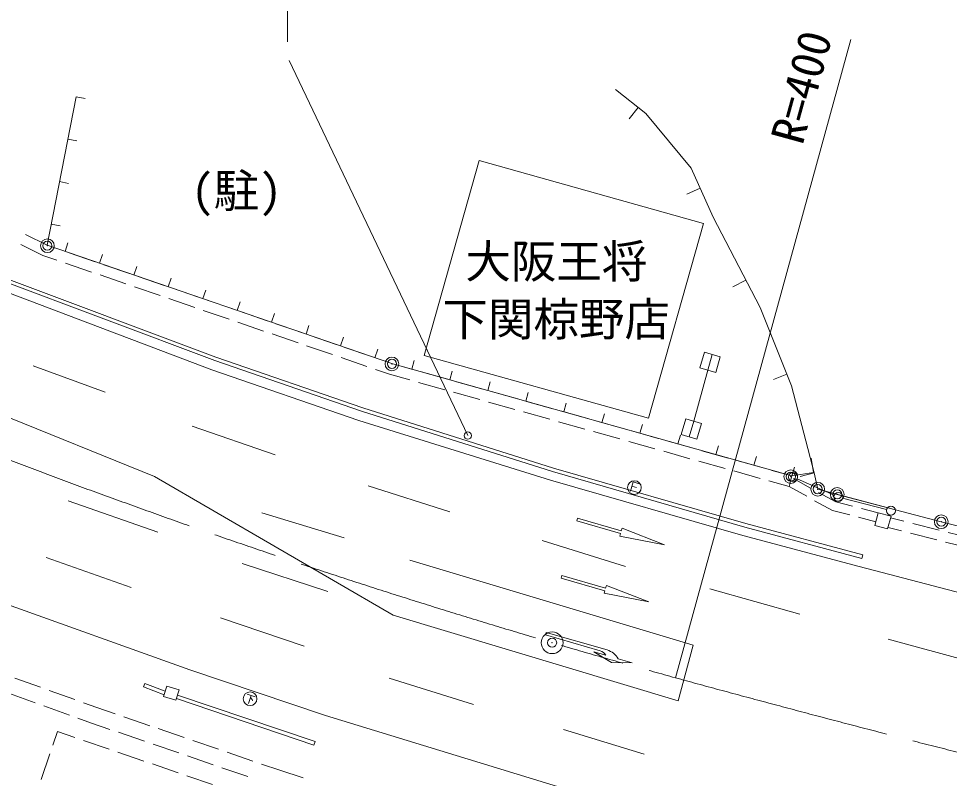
# Model space of a CAD drawing. Units: millimetres at full size, sheet at 1:1000; details may follow other scales. Extents: x 40000 to 680000, y 20000 to 380000.
# Drawn here: x 132336 to 183480, y 291364 to 333120 of the extents above; entities that cross this region are included whole.
import ezdxf
from ezdxf.enums import TextEntityAlignment as Align

# ---------------------------------------------------------------- set-up
doc = ezdxf.new("R2010")
doc.units = ezdxf.units.MM
doc.header["$LTSCALE"] = 1000
doc.header["$PDMODE"] = 32
doc.header["$PDSIZE"] = 500
doc.linetypes.add('CHAIN', pattern=[18.5, 12, -1.5, 3.5, -1.5])
for name, color, linetype, lineweight in [('M-BGD', 7, 'Continuous', 13), ('M-BGD-EXST', 7, 'Continuous', 13), ('M-BMK', 2, 'CHAIN', 13), ('M-BMK-ROW', 30, 'Continuous', 13), ('M-BMK-SRVR', 3, 'Continuous', 13), ('M-STR-HTXT', 7, 'Continuous', 13), ('M-STR-STRC', 7, 'Continuous', 13)]:
    doc.layers.add(name, color=color, linetype=linetype, lineweight=lineweight)
doc.styles.add('ＭＳ ゴシック', font='')
doc.styles.get('ＭＳ ゴシック').set_extended_font_data('MS Gothic')

msp = doc.modelspace()

# ---------------------------------------------------------------- linework, layer by layer
at = {"layer": 'M-BGD'}
for p, q in [((135501, 328821), (135992, 328725)), ((166375, 328236), (165876, 327610)), ((135045, 326490), (135536, 326394)), ((154626, 314606), (157649, 325313)), ((157649, 325313), (169966, 321864)), ((134588, 324159), (135079, 324063)), ((169781, 323802), (169051, 323476)), ((134132, 321828), (134622, 321732)), ((166943, 311157), (169966, 321864)), ((133904, 320663), (132707, 321246)), ((133674, 320107), (132461, 320699)), ((134886, 320326), (135048, 320799)), ((134649, 320407), (133904, 320663)), ((136541, 319758), (135122, 320245)), ((134445, 319843), (133674, 320107)), ((136337, 319194), (134918, 319681)), ((136778, 319677), (136940, 320150)), ((130652, 319213), (143182, 314510)), ((138433, 319109), (137014, 319596)), ((138669, 319028), (138832, 319501)), ((113161, 318702), (139803, 307964)), ((130582, 319025), (143115, 314322)), ((138229, 318545), (136810, 319032)), ((140325, 318461), (138906, 318947)), ((140561, 318380), (140723, 318852)), ((172297, 318753), (171588, 318383)), ((142953, 313816), (130425, 318571)), ((140121, 317896), (138702, 318383)), ((142217, 317812), (140798, 318298)), ((142453, 317731), (142615, 318204)), ((142012, 317248), (140593, 317734)), ((144108, 317163), (142690, 317650)), ((144345, 317082), (144507, 317555)), ((143904, 316599), (142485, 317085)), ((146000, 316514), (144581, 317001)), ((146237, 316433), (146399, 316906)), ((145796, 315950), (144377, 316436)), ((147892, 315865), (146473, 316352)), ((148129, 315784), (148291, 316257)), ((147688, 315301), (146269, 315788)), ((149784, 315216), (148365, 315703)), ((150020, 315135), (150183, 315608)), ((149580, 314652), (148161, 315139)), ((151676, 314568), (150257, 315054)), ((151912, 314486), (152074, 314959)), ((154626, 314606), (166943, 311157)), ((170020, 314788), (169773, 313923)), ((170886, 314541), (170020, 314788)), ((170453, 314664), (170206, 313801)), ((170638, 313675), (170886, 314541)), ((133142, 314043), (137097, 312596)), ((143115, 314322), (151179, 311540)), ((143182, 314510), (151242, 311730)), ((151471, 314003), (150053, 314490)), ((152894, 314150), (152149, 314405)), ((153995, 313840), (152894, 314150)), ((153939, 313856), (154074, 314337)), ((151038, 311039), (142953, 313816)), ((152716, 313577), (151944, 313841)), ((153824, 313265), (152716, 313577)), ((155920, 313299), (154476, 313705)), ((156028, 313269), (156163, 313750)), ((169429, 310998), (170206, 313801)), ((169773, 313923), (170638, 313675)), ((174550, 313586), (173807, 313289)), ((155750, 312724), (154306, 313130)), ((157846, 312758), (156402, 313164)), ((158117, 312681), (158253, 313163)), ((157675, 312182), (156231, 312588)), ((159771, 312216), (158327, 312622)), ((160206, 312094), (160342, 312575)), ((159600, 311641), (158156, 312047)), ((161696, 311675), (160252, 312081)), ((162295, 311507), (162431, 311988)), ((151179, 311540), (161672, 308222)), ((151242, 311730), (161730, 308413)), ((161526, 311100), (160082, 311506)), ((163622, 311134), (162178, 311540)), ((161565, 307748), (151038, 311039)), ((163451, 310559), (162007, 310965)), ((165547, 310593), (164103, 310999)), ((164385, 310919), (164520, 311401)), ((168997, 311125), (168743, 310262)), ((169861, 310871), (168997, 311125)), ((169429, 310998), (169176, 310138)), ((141881, 310720), (146427, 309140)), ((167472, 310051), (166028, 310457)), ((166474, 310332), (166609, 310814)), ((169607, 310008), (169861, 310871)), ((165377, 310017), (163933, 310423)), ((168563, 309745), (168698, 310226)), ((168743, 310262), (169607, 310008)), ((167302, 309476), (165858, 309882)), ((169398, 309510), (167954, 309916)), ((170652, 309158), (170787, 309639)), ((169227, 308935), (167783, 309341)), ((171323, 308969), (169879, 309375)), ((172741, 308570), (172877, 309052)), ((176015, 308174), (175892, 308964)), ((161730, 308413), (172296, 305371)), ((171153, 308394), (169709, 308800)), ((173249, 308428), (171804, 308834)), ((174830, 307983), (174966, 308464)), ((152924, 300334), (139803, 307964)), ((161672, 308222), (172242, 305178)), ((173078, 307852), (171634, 308258)), ((174830, 307983), (173730, 308292)), ((174668, 307405), (174830, 307983)), ((176015, 308174), (174830, 307983)), ((176054, 308152), (175280, 307951)), ((176054, 308152), (176245, 307261)), ((151541, 307436), (156027, 306013)), ((172135, 304705), (161565, 307748)), ((174668, 307405), (173559, 307717)), ((175639, 306868), (174668, 307405)), ((175853, 307321), (174910, 307843)), ((175111, 307823), (177145, 306934)), ((176245, 307261), (180383, 306167)), ((177234, 306556), (176291, 307078)), ((135068, 306623), (139983, 304899)), ((177048, 306088), (176077, 306625)), ((178158, 306319), (177234, 306556)), ((177615, 306770), (180025, 306138)), ((145692, 305957), (150219, 304577)), ((178003, 305842), (177048, 306088)), ((179566, 305957), (178642, 306194)), ((179567, 305957), (179382, 305263)), ((180272, 305769), (179567, 305957)), ((163051, 305661), (163009, 305517)), ((163051, 305661), (163009, 305517)), ((165410, 304820), (163009, 305517)), ((165410, 304820), (163009, 305517)), ((165452, 304964), (163051, 305661)), ((165452, 304964), (163051, 305661)), ((172296, 305371), (178721, 303651)), ((179442, 305472), (178487, 305718)), ((180087, 305075), (180272, 305769)), ((180985, 305495), (180243, 305682)), ((182924, 305005), (181469, 305373)), ((165410, 304820), (165368, 304676)), ((165410, 304820), (165368, 304676)), ((165494, 305108), (165452, 304964)), ((165494, 305108), (165452, 304964)), ((167832, 304194), (165494, 305108)), ((167832, 304195), (165494, 305108)), ((172242, 305178), (178669, 303458)), ((179382, 305263), (180087, 305075)), ((180850, 304962), (180108, 305149)), ((182789, 304472), (181335, 304839)), ((184863, 304515), (183408, 304883)), ((161098, 304433), (165692, 303003)), ((165368, 304676), (167832, 304194)), ((165368, 304676), (167832, 304195)), ((178525, 303001), (172135, 304705)), ((184728, 303982), (183274, 304349)), ((133858, 303504), (138522, 301859)), ((169398, 298686), (153834, 303364)), ((178669, 303458), (178721, 303651)), ((144623, 303179), (149319, 301635)), ((186275, 300990), (178525, 303001)), ((162190, 302518), (162148, 302374)), ((162190, 302518), (162148, 302374)), ((164550, 301681), (162148, 302374)), ((164550, 301681), (162148, 302374)), ((164592, 301825), (162190, 302518)), ((164592, 301825), (162190, 302518)), ((164633, 301969), (164592, 301825)), ((164633, 301969), (164592, 301825)), ((166973, 301060), (164633, 301969)), ((166973, 301060), (164633, 301969)), ((170325, 301782), (175260, 300383)), ((141740, 297326), (130418, 301383)), ((164550, 301681), (164509, 301537)), ((164550, 301681), (164509, 301537)), ((164509, 301537), (166973, 301060)), ((164509, 301537), (166973, 301060)), ((168576, 295630), (152924, 300334)), ((143428, 300193), (148033, 298622)), ((161289, 299246), (161330, 299390)), ((164294, 298376), (161289, 299246)), ((164679, 298421), (161330, 299390)), ((169398, 298686), (168576, 295630)), ((180119, 299007), (185045, 297666)), ((163936, 298323), (164910, 297729)), ((163936, 298323), (164595, 298132)), ((164910, 297729), (166050, 297711)), ((166050, 297711), (165281, 297934)), ((141740, 297326), (149205, 294820)), ((132134, 296877), (133545, 296369)), ((152690, 296870), (157334, 295424)), ((134015, 296200), (135427, 295691)), ((139191, 296398), (139263, 296584)), ((140331, 295962), (139191, 296398)), ((140389, 296154), (139263, 296584)), ((140475, 296438), (140301, 295863)), ((141155, 296231), (140475, 296438)), ((140981, 295657), (141155, 296231)), ((131832, 296029), (133243, 295521)), ((140301, 295863), (140981, 295657)), ((148562, 293194), (141010, 295752)), ((148626, 293383), (141068, 295943)), ((133714, 295352), (135125, 294843)), ((135897, 295522), (136639, 295255)), ((136639, 295255), (137646, 294910)), ((135595, 294674), (136341, 294406)), ((138119, 294748), (139538, 294261)), ((149205, 294820), (164263, 290219)), ((136341, 294406), (137356, 294058)), ((140011, 294099), (141430, 293613)), ((134219, 293195), (134473, 293939)), ((134473, 293939), (135428, 293613)), ((137829, 293896), (139248, 293409)), ((162277, 294050), (166704, 292701)), ((135901, 293451), (137320, 292966)), ((139721, 293247), (141140, 292761)), ((141903, 293451), (143322, 292964)), ((148562, 293194), (148626, 293383)), ((133572, 291303), (134057, 292722)), ((137794, 292805), (139213, 292320)), ((141613, 292599), (143032, 292112)), ((143795, 292802), (145214, 292316)), ((139686, 292158), (141106, 291673)), ((145686, 292154), (146693, 291809)), ((143505, 291950), (144924, 291464)), ((146693, 291809), (147979, 291404)), ((141579, 291511), (142998, 291026))]:
    msp.add_line(p, q, dxfattribs=at)
for points in [[(165136, 329222), (166799, 327898), (169295, 324894), (170493, 322206), (173085, 317246), (174811, 312933), (176054, 308152)], [(174830, 307983), (152894, 314150), (133904, 320663), (135501, 328821)]]:
    msp.add_lwpolyline(points, dxfattribs=at)
for centre, radius in [((157023, 310204), 200), ((174882, 307923), 249), ((177374, 306834), 249), ((180266, 306074), 249)]:
    msp.add_circle(centre, radius, dxfattribs=at)
for centre, radius in [((164155, 297895), 500), ((164401, 297460), 1000)]:
    msp.add_arc(centre, radius, 28.28, 73.853, dxfattribs=at)
at = {"layer": 'M-BGD-EXST'}
for p, q in [((166111, 307656), (165949, 307145)), ((166039, 307431), (166290, 307351)), ((166111, 307656), (166432, 307554)), ((144897, 295989), (145329, 295852)), ((145113, 295921), (144975, 295486)), ((145081, 295816), (145161, 295708)), ((145161, 295708), (145188, 295628))]:
    msp.add_line(p, q, dxfattribs=at)
for centre in [(166171, 307350), (145056, 295743)]:
    msp.add_circle(centre, 375, dxfattribs=at)
at = {"layer": 'M-BMK'}
for centre, radius, start, end in [((274382, 682605), 400000, 248.90955, 251.77434), ((274382, 682605), 400000, 251.77434, 254.63928), ((380340, 1068316), 800000, 254.63927, 256.07159)]:
    msp.add_arc(centre, radius, start, end, dxfattribs=at)
at = {"layer": 'M-BMK-ROW'}
msp.add_lwpolyline([(176247, 307258), (177318, 306971), (183034, 305469), (190673, 303534), (200247, 301222), (204909, 300157), (216497, 300989), (221367, 301084), (230103, 301253), (230366, 301255), (232246, 307392), (233460, 313632), (232695, 316971), (231923, 318781), (231487, 320621)], dxfattribs=at)
for centre in [(133917, 320636), (152849, 314146), (174767, 307947), (176247, 307258), (177318, 306971), (183034, 305469)]:
    msp.add_circle(centre, 375, dxfattribs=at)
for p in [(133917, 320636), (152849, 314146), (174767, 307947), (176247, 307258), (177318, 306971), (183034, 305469)]:
    msp.add_point(p, dxfattribs=at)
at = {"layer": 'M-BMK-SRVR'}
msp.add_circle((161652, 298819), 600, dxfattribs=at)
msp.add_point((161652, 298819), dxfattribs=at)
at = {"layer": 'M-STR-HTXT'}
msp.add_line((168423, 296894), (178061, 331977), dxfattribs=at)
at = {"layer": 'M-STR-STRC'}
for p, q in [((147109, 343341), (147109, 331841)), ((157023, 310204), (147211, 330816))]:
    msp.add_line(p, q, dxfattribs=at)

# ---------------------------------------------------------------- texts
at = {"layer": 'M-BGD', "style": 'ＭＳ ゴシック'}
msp.add_text('(駐)', height=1833, dxfattribs=at).set_placement((144310, 322194), align=Align.BOTTOM_CENTER)
for s, p in [('大阪王将', (156885, 318311)), ('下関椋野店', (155623, 315133))]:
    msp.add_text(s, height=1833, dxfattribs=at).set_placement(p, align=Align.BOTTOM_LEFT)
at = {"layer": 'M-STR-HTXT', "style": 'ＭＳ ゴシック'}
msp.add_text('R=400', height=1833, rotation=74.639, dxfattribs=at).set_placement((175938, 325966), align=Align.BOTTOM_LEFT)

doc.saveas('drawing.dxf')
